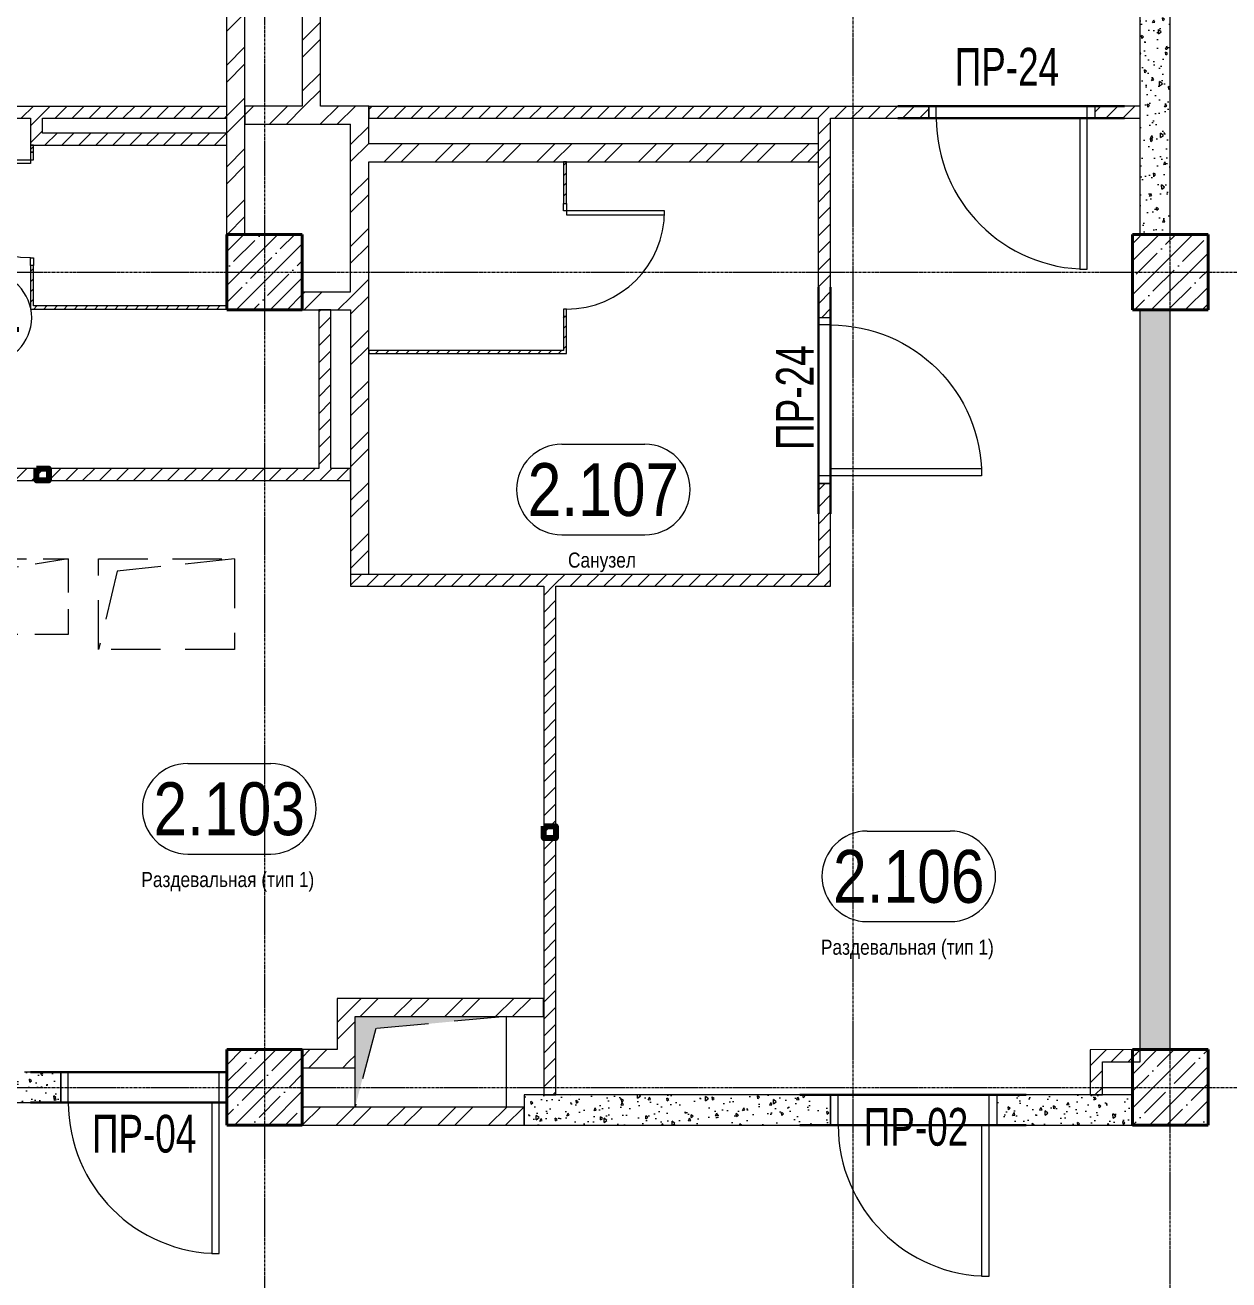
# Model space of a CAD drawing. Header units: millimetres. Extents: x -231292 to 573618, y -153144 to 564035.
# Drawn here: x 40897 to 48872, y 102855 to 111166 of the extents above; entities that cross this region are included whole.
import ezdxf
from ezdxf.enums import TextEntityAlignment as Align

# ---------------------------------------------------------------- set-up
doc = ezdxf.new("R2010")
doc.units = ezdxf.units.MM
for name, pattern in [('CENTER2', [28.575, 19.05, -3.175, 3.175, -3.175]), ('HIDDEN', [9.525, 6.35, -3.175]), ('HIDDEN2', [4.7625, 3.175, -1.5875])]:
    doc.linetypes.add(name, pattern=pattern)
doc.layers.get('0').update_dxf_attribs({"color": 250})
doc.layers.get('Defpoints').update_dxf_attribs({"color": 250})
for name, color, linetype, lineweight in [('АР_Area', 250, 'Continuous', 5), ('АР_Двери', 250, 'Continuous', 9), ('АР_Колонны', 250, 'Continuous', 35), ('АР_Стены ГКЛ', 250, 'Continuous', 15), ('АР_Стены ЖБ', 250, 'Continuous', 35), ('АР_Стены кирпич', 250, 'Continuous', 20), ('АР_Стены ПЕНОблок', 250, 'Continuous', 20), ('АР_Штриховка', 250, 'Continuous', 0), ('Двери кабины', 250, 'Continuous', 0), ('КМ_Фахверки', 250, 'Continuous', 80), ('ОВ_Шахты', 250, 'Continuous', 5), ('ОВ_Шахты_блок 4.1', 250, 'Continuous', 5), ('РД_Оси_100', 250, 'Continuous', 0)]:
    doc.layers.add(name, color=color, linetype=linetype, lineweight=lineweight)
doc.layers.add('РД_Перемычка инж проемов', color=250, linetype='Continuous')
doc.layers.add('РД_Проем', color=250, linetype='Continuous', lineweight=0, plot=False)
doc.layers.add('РД_проем_инж перемыч_подсчет', color=250, linetype='Continuous', lineweight=30, plot=False)
doc.styles.add('Arial0', font='arial.ttf')
doc.styles.add('style1', font='ARIALN.TTF')
doc.styles.add('ккк', font='isocpeur.ttf', dxfattribs={"width": 0.85, "oblique": 15})
pattern_1 = [(95, (8883.4, 13229.69), (140.09465, 117.55338), [19.05, -209.55]), (40, (8883.4, 13229.69), (-160.01845, 110.17673), [15.24, -167.6406]), (145.45144, (8895.08, 13239.48), (-19.9238, 227.7301), [16.19, -178.09024]), (91.1842, (8847.48, 13265.6), (221.41024, 161.9534), [28.575, -314.325]), (141.63556, (8865.93, 13279.1), (-7.0866, 342.82676), [24.285, -267.1356]), (36.18415, (8847.48, 13265.6), (-7.0866, 342.8268), [22.86, -251.4597]), (66, (8874.42, 13274.59), (179.51998, 34.89515), [19.05, -209.55]), (11, (8874.42, 13274.59), (-86.53993, 173.9412), [15.24, -167.64]), (116.45145, (8889.38, 13277.5), (92.98005, 208.83634), [16.19, -178.08994]), (82.5, (8883.4, 13229.686), (-57.60547, 61.973414), [0, -165.608, 0, -170.18, 0, -168.275]), (52.5, (8883.4, 13229.69), (-23.58973, 118.087), [0, -97.028, 0, -161.798, 0, -64.135]), (12.5, (8843.35, 13189.634), (99.927863, 91.826196), [0, -63.5, 0, -198.12, 0, -262.89]), (2.5, (8825.39, 13171.67), (86.7639, 122.72239), [0, -82.55, 0, -131.572, 0, -186.69])]
pattern_2 = [(45, (8883.4, 13229.69), (-168.3798, 168.3798), []), (45, (8995.66, 13229.69), (-168.3798, 168.3798), [])]
pattern_3 = [(45, (8883.4, 13229.69), (-56.1266, 56.1266), [])]
pattern_4 = [(45, (8883.4, 13229.69), (-168.3798, 168.3798), []), (45, (8995.66, 13229.69), (-168.3798, 168.3798), [])]
pattern_5 = [(45, (8883.4, 13229.69), (-112.2532, 112.2532), []), (45, (8995.66, 13229.69), (-112.2532, 112.2532), [198.4375, -39.6875, 0, -39.6875])]

# ---------------------------------------------------------------- blocks, each defined once
blk = doc.blocks.new('СОШ_2200_АР_ОСИ_М100_28.05.24')
at = {"layer": 'РД_Оси_100', "linetype": 'CENTER2'}
for p, q in [((37500, -6155), (37500, 139938.679)), ((-5954.958, 96300), (119910, 96300)), ((-5954.958, 90900), (119910, 90900))]:
    blk.add_line(p, q, dxfattribs=at)
at = {"layer": 'РД_Оси_100', "color": 1, "linetype": 'CENTER2'}
blk.add_line((39600, -6155), (39600, 139938.679), dxfattribs=at)
blk.add_lwpolyline([(33600, 139938.679), (33600, -6155)], dxfattribs=at)
blk = doc.blocks.new('otv')
at = {"linetype": 'Continuous'}
blk.add_lwpolyline([(0, -1), (0, 0), (1, 0), (1, -1)], close=True, dxfattribs=at)
blk.add_solid([(0, -1), (0, 0), (0.1346, -0.1366), (1, 0)], dxfattribs=at)
blk = doc.blocks.new('otv пунктир')
at = {"linetype": 'HIDDEN', "ltscale": 0.07}
blk.add_lwpolyline([(0, 0), (0, 1), (1, 1), (1, 0)], close=True, dxfattribs=at)
blk.add_lwpolyline([(0, 1), (0.1346, 0.1366), (1, 0)], dxfattribs=at)
blk = doc.blocks.new('Ф_блок 80')
at = {"layer": 'КМ_Фахверки'}
blk.add_lwpolyline([(0, 0), (80, 0), (80, -80), (0, -80)], close=True, dxfattribs=at)
at = {"layer": 'КМ_Фахверки', "lineweight": 5}
blk.add_lwpolyline([(6, -6), (74, -6), (74, -74), (6, -74)], close=True, dxfattribs=at)
blk = doc.blocks.new('MOK-МаркаПом_овал_ареал')
for p, q in [((-2.75, 3), (2.75, 3)), ((-2.75, -3), (2.75, -3))]:
    blk.add_line(p, q)
for centre, radius, start, end in [((-2.75, 0), 3, 90, 270), ((2.75, 0), 3, 270, 90), ((-3.75, 0), 3.5, 0, 0.00095)]:
    blk.add_arc(centre, radius, start, end)
at = {"color": 0, "style": 'style1'}
blk.add_attdef('АР-ПОМЕЩЕНИЕ:НОМЕР', text='', height=3.5, dxfattribs=at).set_placement((0, 0), align=Align.MIDDLE)
at = {"layer": 'Defpoints', "color": 2, "style": 'style1'}
blk.add_attdef('АР-ПОМЕЩЕНИЕ:НАИМЕНОВАНИЕ', text='', height=1, dxfattribs=at).set_placement((-0.094, -4.814), align=Align.MIDDLE)
blk = doc.blocks.new('MOK-МаркаПеремычки')
at = {"color": 0, "style": 'ккк', "oblique": 15, "width": 0.85}
blk.add_attdef('АР-ПРОЕМ:ПЕРЕМЫЧКА', text='', height=2.5, dxfattribs=at).set_placement((0, 0), align=Align.MIDDLE)

msp = doc.modelspace()

# ---------------------------------------------------------------- hatches: boundary and pattern name
at = {"layer": 'АР_Штриховка', "linetype": 'Continuous', "lineweight": 0}
h = msp.add_hatch(dxfattribs=at)
h.set_pattern_fill('ANSI32', color=256, scale=25, style=0)
h.set_pattern_definition([(45, (8883.4, 13229.69), (-168.3798, 168.3798), []), (45, (8995.66, 13229.69), (-168.3798, 168.3798), [])])
h.paths.add_polyline_path([(42733.403, 110629.686), (42813.403, 110599.686), (42853.403, 110629.686), (42853.403, 113629.686), (42733.403, 113629.686)], flags=0)
h = msp.add_hatch(dxfattribs=at)
h.set_pattern_fill('ANSI32', color=256, scale=25, angle=-360, style=0)
h.set_pattern_definition(pattern_4)
h.paths.add_polyline_path([(42353.403, 113329.686), (42233.403, 113329.686), (42233.403, 110629.686), (42353.403, 110629.686)], flags=0)
h.paths.add_polyline_path([(42353.403, 110629.686), (42233.403, 110629.686), (42233.403, 110449.686), (42353.403, 110449.686)], flags=0)
h.paths.add_polyline_path([(42353.403, 110449.686), (42233.403, 110449.686), (42233.403, 109779.686), (42353.403, 109779.686)], flags=0)
h = msp.add_hatch(dxfattribs=at)
h.set_pattern_fill('AR-CONC', color=256, angle=-315, style=0)
h.set_pattern_definition(pattern_1)
h.paths.add_polyline_path([(48483.403, 113329.686), (48283.403, 113329.686), (48283.403, 110629.686), (48483.403, 110629.686)], flags=0)
h.paths.add_polyline_path([(48483.403, 110629.686), (48283.403, 110629.686), (48283.403, 109779.686), (48483.403, 109779.686)], flags=0)
at = {"layer": 'АР_Штриховка', "linetype": 'Continuous', "lineweight": 0, "ltscale": 0.5}
h = msp.add_hatch(dxfattribs=at)
h.set_pattern_fill('ANSI31', color=256, scale=25, style=0)
h.set_pattern_definition(pattern_3)
h.paths.add_polyline_path([(38883.403, 110549.686), (38910.069, 110569.686), (38883.403, 110629.686), (38783.403, 110629.686), (38783.403, 110549.686)], flags=0)
h.paths.add_polyline_path([(37683.403, 110549.686), (37683.403, 110629.686), (37483.403, 110629.686), (37483.403, 110549.686)], flags=0)
h.paths.add_polyline_path([(42233.403, 110549.686), (42233.403, 110629.686), (41013.221, 110629.686), (40986.555, 110569.686), (41013.221, 110549.686)], flags=0)
h.paths.add_polyline_path([(40933.221, 110549.686), (40986.555, 110569.686), (41013.221, 110629.686), (38883.403, 110629.686), (38910.069, 110569.686), (38963.403, 110549.686)], flags=0)
at = {"layer": 'АР_Штриховка', "linetype": 'Continuous', "lineweight": 0}
h = msp.add_hatch(dxfattribs=at)
h.set_pattern_fill('ANSI32', color=256, scale=25, angle=-360, style=0)
h.set_pattern_definition([(45, (8883.4, 13229.69), (-168.3798, 168.3798), []), (45, (8995.66, 13229.69), (-168.3798, 168.3798), [])])
h.paths.add_polyline_path([(42353.403, 110629.686), (42353.403, 110509.686), (42853.403, 110509.686), (42813.403, 110599.686), (42733.403, 110629.686)], flags=0)
h.paths.add_polyline_path([(42853.403, 110629.686), (42813.403, 110599.686), (42853.403, 110509.686), (43053.403, 110509.686), (43173.403, 110629.686)], flags=0)
h = msp.add_hatch(dxfattribs=at)
h.set_pattern_fill('ANSI32', color=256, scale=25, style=0)
h.set_pattern_definition(pattern_2)
h.paths.add_polyline_path([(43053.403, 110259.686), (43143.403, 110299.686), (43173.403, 110379.686), (43173.403, 110629.686), (43053.403, 110509.686)], flags=0)
h.paths.add_polyline_path([(43173.403, 109279.686), (43083.403, 109319.686), (43053.403, 109279.686), (43053.403, 107529.686), (43173.403, 107529.686)], flags=0)
h.paths.add_polyline_path([(43053.403, 109399.686), (43083.403, 109319.686), (43173.403, 109279.686), (43173.403, 110259.686), (43143.403, 110299.686), (43053.403, 110259.686)], flags=0)
at = {"layer": 'АР_Штриховка', "linetype": 'Continuous', "lineweight": 0, "ltscale": 0.5}
h = msp.add_hatch(dxfattribs=at)
h.set_pattern_fill('ANSI31', color=256, scale=25, style=0)
h.set_pattern_definition(pattern_3)
h.paths.add_polyline_path([(47983.403, 110629.686), (47983.403, 110549.686), (48283.403, 110549.686), (48283.403, 110629.686)], flags=0)
h.paths.add_polyline_path([(46883.403, 110549.686), (46883.403, 110629.686), (46153.403, 110629.686), (46180.069, 110569.686), (46233.403, 110549.686)], flags=0)
h.paths.add_polyline_path([(46153.403, 110549.686), (46180.069, 110569.686), (46153.403, 110629.686), (43173.403, 110629.686), (43173.403, 110549.686)], flags=0)
h = msp.add_hatch(dxfattribs=at)
h.set_pattern_fill('ANSI31', color=256, scale=25, style=0)
h.set_pattern_definition([(45, (8883.4, 13229.69), (-56.1266, 56.1266), [])])
h.paths.add_polyline_path([(40933.221, 110369.686), (41013.221, 110449.686), (41013.221, 110549.686), (40986.555, 110569.686), (40933.221, 110549.686)], flags=0)
h = msp.add_hatch(dxfattribs=at)
h.set_pattern_fill('ANSI31', color=256, scale=25, angle=-360, style=0)
h.set_pattern_definition([(45, (8883.4, 13229.69), (-56.1266, 56.1266), [])])
h.paths.add_polyline_path([(46233.403, 110549.686), (46180.069, 110569.686), (46153.403, 110549.686), (46153.403, 110259.686), (46233.403, 110259.686)], flags=0)
h.paths.add_polyline_path([(46233.403, 110259.686), (46153.403, 110259.686), (46153.403, 109229.686), (46233.403, 109229.686)], flags=0)
h.paths.add_polyline_path([(46233.403, 108129.686), (46153.403, 108129.686), (46153.403, 107529.686), (46233.403, 107449.686)], flags=0)
h = msp.add_hatch(dxfattribs=at)
h.set_pattern_fill('ANSI31', color=256, scale=25, style=0)
h.set_pattern_definition(pattern_3)
h.paths.add_polyline_path([(42233.403, 110369.686), (42233.403, 110449.686), (41013.221, 110449.686), (40933.221, 110369.686)], flags=0)
at = {"layer": 'АР_Штриховка', "linetype": 'Continuous', "lineweight": 0}
h = msp.add_hatch(dxfattribs=at)
h.set_pattern_fill('ANSI31', color=256, scale=15, angle=-360, style=0)
h.set_pattern_definition([(45, (8883.403, 13229.686), (-33.67596, 33.67596), [])])
h.paths.add_polyline_path([(40953.221, 110369.707), (40933.221, 110369.707), (40933.221, 110323.244), (40953.221, 110323.244)], flags=0)
h.paths.add_polyline_path([(40953.221, 109573.244), (40933.221, 109573.244), (40933.221, 109285.249), (40953.221, 109305.249)], flags=0)
h = msp.add_hatch(dxfattribs=at)
h.set_pattern_fill('ANSI32', color=256, scale=25, angle=-360, style=0)
h.set_pattern_definition([(45, (8883.4, 13229.69), (-168.3798, 168.3798), []), (45, (8995.66, 13229.69), (-168.3798, 168.3798), [])])
h.paths.add_polyline_path([(43173.403, 110379.686), (43143.403, 110299.686), (43173.403, 110259.686), (46153.403, 110259.686), (46153.403, 110379.686)], flags=0)
h = msp.add_hatch(dxfattribs=at)
h.set_pattern_fill('ANSI31', color=256, scale=15, style=0)
h.set_pattern_definition([(45, (8883.403, 13229.686), (-33.67596, 33.67596), [])])
h.paths.add_polyline_path([(44463.403, 109009.686), (44483.403, 108989.686), (44483.403, 109234.686), (44463.403, 109234.686)], flags=0)
h.paths.add_polyline_path([(44463.403, 109984.686), (44483.403, 109984.686), (44483.403, 110259.686), (44463.403, 110259.686)], flags=0)
at = {"layer": 'АР_Штриховка', "linetype": 'Continuous', "lineweight": 5}
h = msp.add_hatch(dxfattribs=at)
h.set_pattern_fill('ANSI35', color=256, scale=25, style=0)
h.set_pattern_definition(pattern_5)
h.paths.add_polyline_path([(42233.403, 109279.686), (42733.403, 109279.686), (42733.403, 109779.686), (42233.403, 109779.686)], flags=0)
h = msp.add_hatch(dxfattribs=at)
h.set_pattern_fill('ANSI35', color=256, scale=25, style=0)
h.set_pattern_definition(pattern_5)
h.paths.add_polyline_path([(48233.403, 109279.686), (48733.403, 109279.686), (48733.403, 109779.686), (48233.403, 109779.686)], flags=0)
at = {"layer": 'АР_Штриховка', "linetype": 'Continuous', "lineweight": 0}
h = msp.add_hatch(dxfattribs=at)
h.set_pattern_fill('ANSI32', color=256, scale=25, style=0)
h.set_pattern_definition([(45, (8883.4, 13229.69), (-168.3798, 168.3798), []), (45, (8995.66, 13229.69), (-168.3798, 168.3798), [])])
h.paths.add_polyline_path([(42733.403, 109399.686), (42733.403, 109279.686), (42843.13, 109279.686), (42843.13, 109399.686)], flags=0)
h.paths.add_polyline_path([(42843.13, 109399.686), (42843.13, 109279.686), (42923.13, 109279.687), (42923.13, 109279.686), (43053.403, 109279.686), (43083.403, 109319.686), (43053.403, 109399.686)], flags=0)
h = msp.add_hatch(dxfattribs=at)
h.set_pattern_fill('ANSI31', color=256, scale=15, angle=-360, style=0)
h.set_pattern_definition([(45, (8883.403, 13229.686), (-33.67596, 33.67596), [])])
h.paths.add_polyline_path([(42233.403, 109285.249), (42233.403, 109305.249), (40953.221, 109305.249), (40933.221, 109285.249)], flags=0)
at = {"layer": 'АР_Штриховка', "linetype": 'Continuous', "lineweight": 0, "ltscale": 0.5}
h = msp.add_hatch(dxfattribs=at)
h.set_pattern_fill('ANSI31', color=256, scale=25, angle=-360, style=0)
h.set_pattern_definition([(45, (8883.4, 13229.69), (-56.1266, 56.1266), [])])
h.paths.add_polyline_path([(42923.13, 109279.687), (42843.13, 109279.686), (42843.145, 108229.686), (42869.811, 108209.686), (42923.145, 108229.686)], flags=0)
at = {"layer": 'АР_Штриховка', "linetype": 'Continuous', "lineweight": 0}
h = msp.add_hatch(dxfattribs=at)
h.set_pattern_fill('AR-CONC', color=256, angle=-315, style=0)
h.set_pattern_definition(pattern_1)
h.paths.add_polyline_path([(48483.403, 109279.686), (48283.403, 109279.686), (48283.403, 104379.856), (48483.403, 104379.856)], flags=0)
h.paths.add_polyline_path([(48483.403, 104379.856), (48283.403, 104379.856), (48283.403, 104379.686), (48483.403, 104379.686)], flags=0)
h = msp.add_hatch(dxfattribs=at)
h.set_pattern_fill('ANSI31', color=256, scale=15, style=0)
h.set_pattern_definition([(45, (8883.403, 13229.686), (-33.67596, 33.67596), [])])
h.paths.add_polyline_path([(44483.403, 108989.686), (44463.403, 109009.686), (43173.403, 109009.686), (43173.403, 108989.686)], flags=0)
at = {"layer": 'АР_Штриховка', "linetype": 'Continuous', "lineweight": 0, "ltscale": 0.5}
h = msp.add_hatch(dxfattribs=at)
h.set_pattern_fill('ANSI31', color=256, scale=25, style=0)
h.set_pattern_definition(pattern_3)
h.paths.add_polyline_path([(43053.403, 108149.686), (43053.403, 108229.686), (42923.145, 108229.686), (42869.811, 108209.686), (42843.145, 108149.686)], flags=0)
h.paths.add_polyline_path([(42843.145, 108149.686), (42869.811, 108209.686), (42843.145, 108229.686), (38963.403, 108229.686), (38883.403, 108149.686)], flags=0)
h = msp.add_hatch(dxfattribs=at)
h.set_pattern_fill('ANSI31', color=256, scale=25, style=0)
h.set_pattern_definition(pattern_3)
h.paths.add_polyline_path([(43173.403, 107449.686), (43173.403, 107529.686), (43053.403, 107529.686), (43053.403, 107449.686)], flags=0)
h.paths.add_polyline_path([(46233.403, 107449.686), (46153.403, 107529.686), (44413.427, 107529.686), (44386.76, 107469.686), (44413.427, 107449.686)], flags=0)
h.paths.add_polyline_path([(44333.427, 107449.686), (44386.76, 107469.686), (44413.427, 107529.686), (43173.403, 107529.686), (43173.403, 107449.686)], flags=0)
h = msp.add_hatch(dxfattribs=at)
h.set_pattern_fill('ANSI31', color=256, scale=25, style=0)
h.set_pattern_definition([(45, (8883.4, 13229.69), (-56.1266, 56.1266), [])])
h.paths.add_polyline_path([(44333.427, 104079.686), (44413.427, 104079.686), (44413.427, 107449.686), (44386.76, 107469.686), (44333.427, 107449.686)], flags=0)
at = {"layer": 'АР_Штриховка', "linetype": 'Continuous', "lineweight": 0}
h = msp.add_hatch(dxfattribs=at)
h.set_pattern_fill('ANSI32', color=256, scale=25, angle=-360, style=0)
h.set_pattern_definition([(45, (8883.4, 13229.69), (-168.3798, 168.3798), []), (45, (8995.66, 13229.69), (-168.3798, 168.3798), [])])
h.paths.add_polyline_path([(42963.404, 104719.6), (43083.404, 104599.6), (44331.501, 104599.6), (44331.501, 104719.6)], flags=0)
h = msp.add_hatch(dxfattribs=at)
h.set_pattern_fill('ANSI32', color=256, scale=25, style=0)
h.set_pattern_definition(pattern_2)
h.paths.add_polyline_path([(42963.404, 104379.686), (43083.404, 104259.686), (43083.404, 104599.6), (42963.404, 104719.6)], flags=0)
at = {"layer": 'АР_Штриховка', "linetype": 'Continuous', "lineweight": 5}
h = msp.add_hatch(dxfattribs=at)
h.set_pattern_fill('ANSI35', color=256, scale=25, style=0)
h.set_pattern_definition(pattern_5)
h.paths.add_polyline_path([(42233.403, 103879.686), (42733.403, 103879.686), (42733.403, 104379.686), (42233.403, 104379.686)], flags=0)
at = {"layer": 'АР_Штриховка', "linetype": 'Continuous', "lineweight": 0}
h = msp.add_hatch(dxfattribs=at)
h.set_pattern_fill('ANSI32', color=256, scale=25, style=0)
h.set_pattern_definition(pattern_4)
h.paths.add_polyline_path([(43083.404, 104259.686), (42963.404, 104379.686), (42733.403, 104379.686), (42733.403, 104259.686)], flags=0)
at = {"layer": 'АР_Штриховка', "linetype": 'Continuous', "lineweight": 0, "ltscale": 0.5}
h = msp.add_hatch(dxfattribs=at)
h.set_pattern_fill('ANSI31', color=256, scale=25, angle=-360, style=0)
h.set_pattern_definition([(45, (8883.4, 13229.69), (-56.1266, 56.1266), [])])
h.paths.add_polyline_path([(47953.385, 104378.736), (48033.385, 104299.007), (48283.674, 104299.856), (48283.403, 104379.686), (48283.403, 104379.686), (48283.403, 104379.856)], flags=0)
h = msp.add_hatch(dxfattribs=at)
h.set_pattern_fill('ANSI31', color=256, scale=25, angle=-360, style=0)
h.set_pattern_definition([(45, (8883.4, 13229.69), (-56.1266, 56.1266), [])])
h.paths.add_polyline_path([(48033.385, 104299.007), (47953.385, 104378.736), (47953.385, 104079.686), (48033.385, 104079.686)], flags=0)
at = {"layer": 'АР_Штриховка', "linetype": 'Continuous', "lineweight": 5}
h = msp.add_hatch(dxfattribs=at)
h.set_pattern_fill('ANSI35', color=256, scale=25, style=0)
h.set_pattern_definition(pattern_5)
h.paths.add_polyline_path([(48233.403, 103879.686), (48733.403, 103879.686), (48733.403, 104379.686), (48233.403, 104379.686)], flags=0)
at = {"layer": 'АР_Штриховка', "linetype": 'Continuous', "lineweight": 0}
h = msp.add_hatch(dxfattribs=at)
h.set_pattern_fill('AR-CONC', color=256, angle=45, style=0)
h.set_pattern_definition([(95, (8883.4, 13229.69), (140.09465, 117.55338), [19.05, -209.55]), (40, (8883.4, 13229.69), (-160.01845, 110.17673), [15.24, -167.6406]), (145.45144, (8895.08, 13239.48), (-19.9238, 227.7301), [16.19, -178.09024]), (91.1842, (8847.48, 13265.6), (221.41024, 161.9534), [28.575, -314.325]), (141.63556, (8865.93, 13279.1), (-7.0866, 342.82676), [24.285, -267.1356]), (36.18415, (8847.48, 13265.6), (-7.0866, 342.8268), [22.86, -251.4597]), (66, (8874.42, 13274.59), (179.51998, 34.89515), [19.05, -209.55]), (11, (8874.42, 13274.59), (-86.53993, 173.9412), [15.24, -167.64]), (116.45144, (8889.38, 13277.5), (92.98005, 208.83634), [16.19, -178.08994]), (82.5, (8883.4, 13229.686), (-57.60547, 61.973414), [0, -165.608, 0, -170.18, 0, -168.275]), (52.5, (8883.4, 13229.69), (-23.58973, 118.087), [0, -97.028, 0, -161.798, 0, -64.135]), (12.5, (8843.35, 13189.634), (99.927863, 91.826196), [0, -63.5, 0, -198.12, 0, -262.89]), (2.5, (8825.39, 13171.67), (86.7639, 122.7224), [0, -82.55, 0, -131.572, 0, -186.69])])
h.paths.add_polyline_path([(37483.403, 104229.686), (37483.403, 104029.686), (39033.403, 104029.686), (39033.403, 104229.686)], flags=0)
h.paths.add_polyline_path([(40533.403, 104229.686), (40533.403, 104029.686), (40893.533, 104029.686), (40826.866, 104179.686), (40693.533, 104229.686)], flags=0)
h.paths.add_polyline_path([(40893.533, 104229.686), (40826.866, 104179.686), (40893.533, 104029.686), (41133.403, 104029.686), (41133.403, 104229.686)], flags=0)
h = msp.add_hatch(dxfattribs=at)
h.set_pattern_fill('AR-CONC', color=256, angle=-315, style=0)
h.set_pattern_definition([(95, (8883.4, 13229.69), (140.09465, 117.55338), [19.05, -209.55]), (40, (8883.4, 13229.69), (-160.01845, 110.17673), [15.24, -167.6406]), (145.45144, (8895.08, 13239.48), (-19.9238, 227.7301), [16.19, -178.09024]), (91.1842, (8847.48, 13265.6), (221.41024, 161.9534), [28.575, -314.325]), (141.63556, (8865.93, 13279.1), (-7.0866, 342.82676), [24.285, -267.1356]), (36.18415, (8847.48, 13265.6), (-7.0866, 342.8268), [22.86, -251.4597]), (66, (8874.42, 13274.59), (179.51998, 34.89515), [19.05, -209.55]), (11, (8874.42, 13274.59), (-86.53993, 173.9412), [15.24, -167.64]), (116.45145, (8889.38, 13277.5), (92.98005, 208.83634), [16.19, -178.08994]), (82.5, (8883.4, 13229.686), (-57.60547, 61.973414), [0, -165.608, 0, -170.18, 0, -168.275]), (52.5, (8883.4, 13229.69), (-23.58973, 118.087), [0, -97.028, 0, -161.798, 0, -64.135]), (12.5, (8843.35, 13189.634), (99.927863, 91.826196), [0, -63.5, 0, -198.12, 0, -262.89]), (2.5, (8825.39, 13171.67), (86.7639, 122.7224), [0, -82.55, 0, -131.572, 0, -186.69])])
h.paths.add_polyline_path([(44203.404, 104079.686), (44203.404, 103879.686), (46233.403, 103879.686), (46233.403, 104079.686)], flags=0)
h.paths.add_polyline_path([(47333.403, 104079.686), (47333.403, 103879.686), (48233.403, 103879.686), (48233.403, 104079.686)], flags=0)
h = msp.add_hatch(dxfattribs=at)
h.set_pattern_fill('ANSI32', color=256, scale=25, angle=-360, style=0)
h.set_pattern_definition([(45, (8883.4, 13229.69), (-168.3798, 168.3798), []), (45, (8995.66, 13229.69), (-168.3798, 168.3798), [])])
h.paths.add_polyline_path([(42733.403, 103999.686), (42733.403, 103879.686), (44203.404, 103879.686), (44203.404, 103999.686)], flags=0)

# ---------------------------------------------------------------- linework, layer by layer
at = {"layer": 'АР_Двери', "linetype": 'Continuous', "lineweight": 9}
for points in [[(46933.403, 110629.686), (46883.403, 110629.686), (46883.403, 110549.686), (46933.403, 110549.686)], [(47933.403, 110629.686), (47983.403, 110629.686), (47983.403, 110549.686), (47933.403, 110549.686)], [(47933.403, 110549.686), (47883.403, 110549.686), (47883.403, 109549.686), (47933.403, 109549.686)], [(46153.403, 109179.686), (46153.403, 109229.686), (46233.403, 109229.686), (46233.403, 109179.686)], [(46233.403, 108179.686), (46233.403, 108229.686), (47233.403, 108229.686), (47233.403, 108179.686)], [(46153.403, 108179.686), (46153.403, 108129.686), (46233.403, 108129.686), (46233.403, 108179.686)], [(41183.403, 104229.686), (41133.403, 104229.686), (41133.403, 104029.686), (41183.403, 104029.686)], [(42183.403, 104229.686), (42233.403, 104229.686), (42233.403, 104029.686), (42183.403, 104029.686)], [(46283.403, 104079.686), (46233.403, 104079.686), (46233.403, 103879.686), (46283.403, 103879.686)], [(47283.403, 104079.686), (47333.403, 104079.686), (47333.403, 103879.686), (47283.403, 103879.686)], [(42183.403, 104029.686), (42133.403, 104029.686), (42133.403, 103029.686), (42183.403, 103029.686)], [(47283.403, 103879.686), (47233.403, 103879.686), (47233.403, 102879.686), (47283.403, 102879.686)]]:
    msp.add_lwpolyline(points, close=True, dxfattribs=at)
for centre in [(47933.403, 110549.686), (42183.403, 104029.686), (47283.403, 103879.686)]:
    msp.add_arc(centre, 1000, 180, 270, dxfattribs=at)
at = {"layer": 'АР_Двери', "linetype": 'Continuous', "lineweight": 9, "extrusion": (0, 0, -1)}
msp.add_arc((-46233.403, 108179.686), 1000, 90, 180, dxfattribs=at)
at = {"layer": 'АР_Колонны', "linetype": 'HIDDEN2', "lineweight": 25}
for p, q in [((42233.403, 109779.686), (42733.403, 109779.686)), ((42233.403, 109279.686), (42233.403, 109779.686)), ((42733.403, 109779.686), (42733.403, 109279.686)), ((48233.403, 109779.686), (48733.403, 109779.686)), ((48233.403, 109279.686), (48233.403, 109779.686)), ((48733.403, 109779.686), (48733.403, 109279.686)), ((42733.403, 109279.686), (42233.403, 109279.686)), ((48733.403, 109279.686), (48233.403, 109279.686)), ((42233.403, 104379.686), (42733.403, 104379.686)), ((42233.403, 103879.686), (42233.403, 104379.686)), ((42733.403, 104379.686), (42733.403, 103879.686)), ((48233.403, 104379.686), (48733.403, 104379.686)), ((48233.403, 103879.686), (48233.403, 104379.686)), ((48733.403, 104379.686), (48733.403, 103879.686)), ((42733.403, 103879.686), (42233.403, 103879.686)), ((48733.403, 103879.686), (48233.403, 103879.686))]:
    msp.add_line(p, q, dxfattribs=at)
at = {"layer": 'АР_Колонны', "linetype": 'Continuous', "lineweight": 35}
for p, q in [((42233.403, 109779.686), (42733.403, 109779.686)), ((42233.403, 109279.686), (42233.403, 109779.686)), ((42733.403, 109279.686), (42733.403, 109779.686)), ((48233.403, 109779.686), (48733.403, 109779.686)), ((48233.403, 109279.686), (48233.403, 109779.686)), ((48733.403, 109279.686), (48733.403, 109779.686)), ((42233.403, 109279.686), (42733.403, 109279.686)), ((42233.403, 109279.686), (42733.403, 109279.686)), ((48233.403, 109279.686), (48733.403, 109279.686)), ((48233.403, 109279.686), (48733.403, 109279.686)), ((42233.403, 104379.686), (42733.403, 104379.686)), ((42233.403, 103879.686), (42233.403, 104379.686)), ((42733.403, 103879.686), (42733.403, 104379.686)), ((48233.403, 104379.686), (48733.403, 104379.686)), ((48233.403, 103879.686), (48233.403, 104379.686)), ((48733.403, 103879.686), (48733.403, 104379.686)), ((42233.403, 103879.686), (42733.403, 103879.686)), ((42233.403, 103879.686), (42733.403, 103879.686)), ((48233.403, 103879.686), (48733.403, 103879.686)), ((48233.403, 103879.686), (48733.403, 103879.686))]:
    msp.add_line(p, q, dxfattribs=at)
at = {"layer": 'АР_Стены ГКЛ', "linetype": 'Continuous', "lineweight": 15}
for p, q in [((40953.221, 110369.707), (40933.221, 110369.707)), ((40933.221, 110369.707), (40933.221, 110323.244)), ((40953.221, 110323.244), (40953.221, 110369.707)), ((40933.221, 110323.244), (40953.221, 110323.244)), ((44483.403, 110259.686), (44463.403, 110259.686)), ((44463.403, 110259.686), (44463.403, 109984.686)), ((44483.403, 109984.686), (44483.403, 110259.686)), ((44463.403, 109984.686), (44483.403, 109984.686)), ((40953.221, 109573.244), (40933.221, 109573.244)), ((40933.221, 109573.244), (40933.221, 109285.249)), ((40953.221, 109305.249), (40953.221, 109573.244)), ((42233.403, 109305.249), (40953.221, 109305.249)), ((42233.403, 109285.249), (42233.403, 109305.249)), ((40933.221, 109285.249), (42233.403, 109285.249)), ((44483.403, 109234.686), (44463.403, 109234.686)), ((44463.403, 109234.686), (44463.403, 109009.686)), ((44483.403, 108989.686), (44483.403, 109234.686)), ((44463.403, 109009.686), (43173.403, 109009.686)), ((43173.403, 109009.686), (43173.403, 108989.686)), ((43173.403, 108989.686), (44483.403, 108989.686))]:
    msp.add_line(p, q, dxfattribs=at)
at = {"layer": 'АР_Стены ЖБ', "linetype": 'Continuous', "lineweight": 40}
for p, q in [((42733.403, 109779.686), (42233.403, 109779.686)), ((42233.403, 109779.686), (42233.403, 109279.686)), ((42733.403, 109279.686), (42733.403, 109779.686)), ((48733.403, 109779.686), (48233.403, 109779.686)), ((48233.403, 109779.686), (48233.403, 109279.686)), ((48733.403, 109279.686), (48733.403, 109779.686)), ((42233.403, 109279.686), (42733.403, 109279.686)), ((48233.403, 109279.686), (48733.403, 109279.686)), ((42733.403, 104379.686), (42233.403, 104379.686)), ((42233.403, 104379.686), (42233.403, 103879.686)), ((42733.403, 103879.686), (42733.403, 104379.686)), ((48733.403, 104379.686), (48233.403, 104379.686)), ((48233.403, 104379.686), (48233.403, 103879.686)), ((48733.403, 103879.686), (48733.403, 104379.686)), ((42233.403, 103879.686), (42733.403, 103879.686)), ((48233.403, 103879.686), (48733.403, 103879.686))]:
    msp.add_line(p, q, dxfattribs=at)
at = {"layer": 'АР_Стены кирпич', "linetype": 'Continuous', "lineweight": 20}
for p, q in [((42733.403, 113629.686), (42733.403, 110629.686)), ((42853.403, 110629.686), (42853.403, 113629.686)), ((42233.403, 109779.686), (42233.403, 113329.686)), ((42353.403, 109779.686), (42353.403, 113329.686)), ((42353.403, 110629.686), (42353.403, 110509.686)), ((42733.403, 110629.686), (42353.403, 110629.686)), ((43173.403, 110629.686), (42853.403, 110629.686)), ((43173.403, 110379.686), (43173.403, 110629.686)), ((42353.403, 110509.686), (42853.403, 110509.686)), ((42853.403, 110509.686), (43053.403, 110509.686)), ((43053.403, 109399.686), (43053.403, 110509.686)), ((46153.403, 110379.686), (43173.403, 110379.686)), ((46153.403, 110259.686), (46153.403, 110379.686)), ((43173.403, 107529.686), (43173.403, 110259.686)), ((43173.403, 110259.686), (46153.403, 110259.686)), ((42233.403, 109779.686), (42353.403, 109779.686)), ((42733.403, 109399.686), (43053.403, 109399.686)), ((42733.403, 109399.686), (42733.403, 109279.686)), ((42733.403, 109279.686), (42843.13, 109279.686)), ((42843.13, 109279.686), (42923.13, 109279.687)), ((42923.13, 109279.687), (42923.13, 109279.686)), ((42923.13, 109279.686), (43053.403, 109279.686)), ((43053.403, 109279.686), (43053.403, 107529.686)), ((43053.403, 107529.686), (43173.403, 107529.686)), ((44331.501, 104719.6), (42963.404, 104719.6)), ((42963.404, 104719.6), (42963.404, 104379.686)), ((44331.501, 104599.6), (44331.501, 104719.6)), ((43083.404, 104599.6), (44331.501, 104599.6)), ((43083.404, 104259.686), (43083.404, 104599.6)), ((42963.404, 104379.686), (42733.403, 104379.686)), ((42733.403, 104379.686), (42733.403, 104259.686)), ((42733.403, 104259.686), (43083.404, 104259.686)), ((42733.403, 103999.686), (42733.403, 103879.686)), ((44203.404, 103999.686), (42733.403, 103999.686)), ((44203.404, 103879.686), (44203.404, 103999.686)), ((42733.403, 103879.686), (44203.404, 103879.686))]:
    msp.add_line(p, q, dxfattribs=at)
at = {"layer": 'АР_Стены ПЕНОблок', "linetype": 'Continuous', "lineweight": 20}
for p, q in [((48283.403, 109779.686), (48283.403, 113329.686)), ((48483.403, 109779.686), (48483.403, 113329.686)), ((38783.403, 110629.686), (42233.403, 110629.686)), ((42233.403, 110549.686), (42233.403, 110629.686)), ((43173.403, 110629.686), (46883.403, 110629.686)), ((43173.403, 110629.686), (43173.403, 110549.686)), ((46883.403, 110549.686), (46883.403, 110629.686)), ((47983.403, 110629.686), (47983.403, 110549.686)), ((48283.403, 110629.686), (47983.403, 110629.686)), ((48283.403, 110549.686), (48283.403, 110629.686)), ((38963.403, 110549.686), (40933.221, 110549.686)), ((40933.221, 110549.686), (40933.221, 110369.686)), ((41013.221, 110549.686), (42233.403, 110549.686)), ((41013.221, 110449.686), (41013.221, 110549.686)), ((43173.403, 110549.686), (46153.403, 110549.686)), ((46153.403, 109229.686), (46153.403, 110549.686)), ((46233.403, 110549.686), (46883.403, 110549.686)), ((46233.403, 109229.686), (46233.403, 110549.686)), ((47983.403, 110549.686), (48283.403, 110549.686)), ((40933.221, 110369.686), (42233.403, 110369.686)), ((42233.403, 110449.686), (41013.221, 110449.686)), ((42233.403, 110369.686), (42233.403, 110449.686)), ((48283.403, 109779.686), (48483.403, 109779.686)), ((42923.13, 109279.687), (42843.13, 109279.686)), ((42843.13, 109279.686), (42843.145, 108229.686)), ((42923.145, 108229.686), (42923.13, 109279.687)), ((46153.403, 109229.686), (46233.403, 109229.686)), ((48283.403, 104379.686), (48283.403, 109279.686)), ((48483.403, 109279.686), (48283.403, 109279.686)), ((48483.403, 104379.686), (48483.403, 109279.686)), ((42843.145, 108229.686), (38963.403, 108229.686)), ((43053.403, 108229.686), (42923.145, 108229.686)), ((43053.403, 108149.686), (43053.403, 108229.686)), ((38883.403, 108149.686), (43053.403, 108149.686)), ((46233.403, 108129.686), (46153.403, 108129.686)), ((46153.403, 108129.686), (46153.403, 107529.686)), ((46233.403, 107449.686), (46233.403, 108129.686)), ((43053.403, 107529.686), (46153.403, 107529.686)), ((43053.403, 107529.686), (43053.403, 107449.686)), ((43053.403, 107449.686), (44333.427, 107449.686)), ((44333.427, 107449.686), (44333.427, 104079.686)), ((44413.427, 107449.686), (46233.403, 107449.686)), ((44413.427, 104079.686), (44413.427, 107449.686)), ((48283.403, 104379.856), (47953.385, 104378.736)), ((47953.385, 104378.736), (47953.385, 104079.686)), ((48283.403, 104379.686), (48283.403, 104379.856)), ((48283.403, 104379.686), (48483.403, 104379.686)), ((48283.674, 104299.856), (48283.403, 104379.686)), ((48283.403, 104379.686), (48283.403, 104379.686)), ((41133.403, 104229.686), (40893.533, 104229.686)), ((41133.403, 104029.686), (41133.403, 104229.686)), ((48033.385, 104299.007), (48283.674, 104299.856)), ((48033.385, 104079.686), (48033.385, 104299.007)), ((44203.404, 104079.686), (44203.404, 103879.686)), ((46233.403, 104079.686), (44203.404, 104079.686)), ((44333.427, 104079.686), (44413.427, 104079.686)), ((46233.403, 103879.686), (46233.403, 104079.686)), ((47333.403, 104079.686), (47333.403, 103879.686)), ((48233.403, 104079.686), (47333.403, 104079.686)), ((47953.385, 104079.686), (48033.385, 104079.686)), ((48233.403, 103879.686), (48233.403, 104079.686)), ((40533.403, 104029.686), (41133.403, 104029.686)), ((44203.404, 103879.686), (46233.403, 103879.686)), ((47333.403, 103879.686), (48233.403, 103879.686))]:
    msp.add_line(p, q, dxfattribs=at)
at = {"layer": 'Двери кабины', "linetype": 'Continuous', "lineweight": 0}
for points in [[(40953.221, 110273.244), (40953.221, 110323.244), (40933.221, 110323.244), (40933.221, 110273.244)], [(40933.221, 110273.244), (40933.221, 110248.244), (40283.221, 110248.244), (40283.221, 110273.244)], [(44463.403, 109934.686), (44463.403, 109984.686), (44483.403, 109984.686), (44483.403, 109934.686)], [(44483.403, 109934.686), (44483.403, 109909.686), (45133.403, 109909.686), (45133.403, 109934.686)], [(40953.221, 109623.244), (40953.221, 109573.244), (40933.221, 109573.244), (40933.221, 109623.244)], [(44463.403, 109284.686), (44463.403, 109234.686), (44483.403, 109234.686), (44483.403, 109284.686)]]:
    msp.add_lwpolyline(points, close=True, dxfattribs=at)
at = {"layer": 'Двери кабины', "linetype": 'Continuous', "lineweight": 0, "extrusion": (0, 0, -1)}
msp.add_arc((-40933.221, 110273.244), 650, 270, 0, dxfattribs=at)
at = {"layer": 'Двери кабины', "linetype": 'Continuous', "lineweight": 0}
msp.add_arc((44483.403, 109934.686), 650, 270, 0, dxfattribs=at)
at = {"layer": 'РД_Проем', "linetype": 'Continuous', "lineweight": 0}
for p, q in [((47983.403, 110629.686), (46883.403, 110629.686)), ((47983.403, 110549.686), (46883.403, 110549.686)), ((46153.403, 108129.686), (46153.403, 109229.686)), ((46233.403, 108129.686), (46233.403, 109229.686)), ((42233.403, 104229.686), (41133.403, 104229.686)), ((47333.403, 104079.686), (46233.403, 104079.686)), ((42233.403, 104029.686), (41133.403, 104029.686)), ((47333.403, 103879.686), (46233.403, 103879.686))]:
    msp.add_line(p, q, dxfattribs=at)
at = {"layer": 'РД_проем_инж перемыч_подсчет', "linetype": 'Continuous', "lineweight": 30}
for p, q in [((48179.41, 110629.686), (46679.41, 110629.686)), ((48179.41, 110549.686), (46679.41, 110549.686)), ((46153.403, 107929.686), (46153.403, 109429.686)), ((46233.403, 107929.686), (46233.403, 109429.686)), ((42233.403, 104229.686), (40933.403, 104229.686)), ((47529.41, 104079.686), (46029.41, 104079.686)), ((42233.403, 104029.686), (40933.403, 104029.686)), ((47529.41, 103879.686), (46029.41, 103879.686))]:
    msp.add_line(p, q, dxfattribs=at)

# ---------------------------------------------------------------- block references
at = {"layer": 'АР_Area', "linetype": 'Continuous', "lineweight": 5, "xscale": 100, "yscale": 100, "zscale": 100}
for p, values in [((40365.91, 109227.749), {'АР-ПОМЕЩЕНИЕ:НОМЕР': '2.104', 'АР-ПОМЕЩЕНИЕ:НАИМЕНОВАНИЕ': 'Санузел'}), ((44728.071, 108089.282), {'АР-ПОМЕЩЕНИЕ:НОМЕР': '2.107', 'АР-ПОМЕЩЕНИЕ:НАИМЕНОВАНИЕ': 'Санузел'}), ((42249.314, 105975.396), {'АР-ПОМЕЩЕНИЕ:НОМЕР': '2.103', 'АР-ПОМЕЩЕНИЕ:НАИМЕНОВАНИЕ': 'Раздевальная (тип 1)'}), ((46751.14, 105527.42), {'АР-ПОМЕЩЕНИЕ:НОМЕР': '2.106', 'АР-ПОМЕЩЕНИЕ:НАИМЕНОВАНИЕ': 'Раздевальная (тип 1)'})]:
    msp.add_blockref('MOK-МаркаПом_овал_ареал', p, dxfattribs=at).add_auto_attribs(values)
at = {"layer": 'КМ_Фахверки'}
for p in [(40973.403, 108229.686), (44333.427, 105859.686)]:
    msp.add_blockref('Ф_блок 80', p, dxfattribs=at)
at = {"layer": 'ОВ_Шахты', "rotation": 270}
for p, xscale, yscale in [((40683.208, 107629.686), 500, 500), ((41383.403, 107629.686), 600, 900)]:
    msp.add_blockref('otv пунктир', p, dxfattribs=dict(at, xscale=xscale, yscale=yscale))
at = {"layer": 'ОВ_Шахты_блок 4.1', "xscale": 1000, "yscale": 600}
msp.add_blockref('otv', (43083.404, 104599.6), dxfattribs=at)
at = {"layer": 'ОВ_Шахты_блок 4.1', "xscale": 600, "yscale": 1000, "rotation": 270}
msp.add_blockref('otv пунктир', (43083.404, 104599.6), dxfattribs=at)
at = {"layer": 'РД_Оси_100'}
msp.add_blockref('СОШ_2200_АР_ОСИ_М100_28.05.24', (8883.403, 13229.686), dxfattribs=at)
at = {"layer": 'РД_Перемычка инж проемов', "linetype": 'Continuous', "lineweight": -3}
ref = msp.add_blockref('MOK-МаркаПеремычки', (47401.216, 110891.522, 200), dxfattribs=dict(at, xscale=100, yscale=100, zscale=100))
ref.add_attrib('АР-ПРОЕМ:ПЕРЕМЫЧКА', 'ПР-24', dxfattribs={"layer": '0', "color": 0, "height": 250, "style": 'Arial0', "width": 0.7}).set_placement((47401.216, 110891.522, 200), align=Align.MIDDLE)
ref = msp.add_blockref('MOK-МаркаПеремычки', (45995.267, 108698.058, 200), dxfattribs=dict(at, xscale=100, yscale=100, zscale=100, rotation=89.99999999999997))
ref.add_attrib('АР-ПРОЕМ:ПЕРЕМЫЧКА', 'ПР-24', dxfattribs={"layer": '0', "color": 0, "height": 250, "rotation": 90, "style": 'Arial0', "width": 0.7}).set_placement((45995.267, 108698.058, 200), align=Align.MIDDLE)
ref = msp.add_blockref('MOK-МаркаПеремычки', (46798.697, 103868.596, 200), dxfattribs=dict(at, xscale=100, yscale=100, zscale=100))
ref.add_attrib('АР-ПРОЕМ:ПЕРЕМЫЧКА', 'ПР-02', dxfattribs={"layer": '0', "color": 0, "height": 250, "style": 'Arial0', "width": 0.7}).set_placement((46798.697, 103868.596, 200), align=Align.MIDDLE)
ref = msp.add_blockref('MOK-МаркаПеремычки', (41685.787, 103823.111, 200), dxfattribs=dict(at, xscale=100, yscale=100, zscale=100))
ref.add_attrib('АР-ПРОЕМ:ПЕРЕМЫЧКА', 'ПР-04', dxfattribs={"layer": '0', "color": 0, "height": 250, "style": 'Arial0', "width": 0.7}).set_placement((41685.787, 103823.111, 200), align=Align.MIDDLE)

doc.saveas('drawing.dxf')
